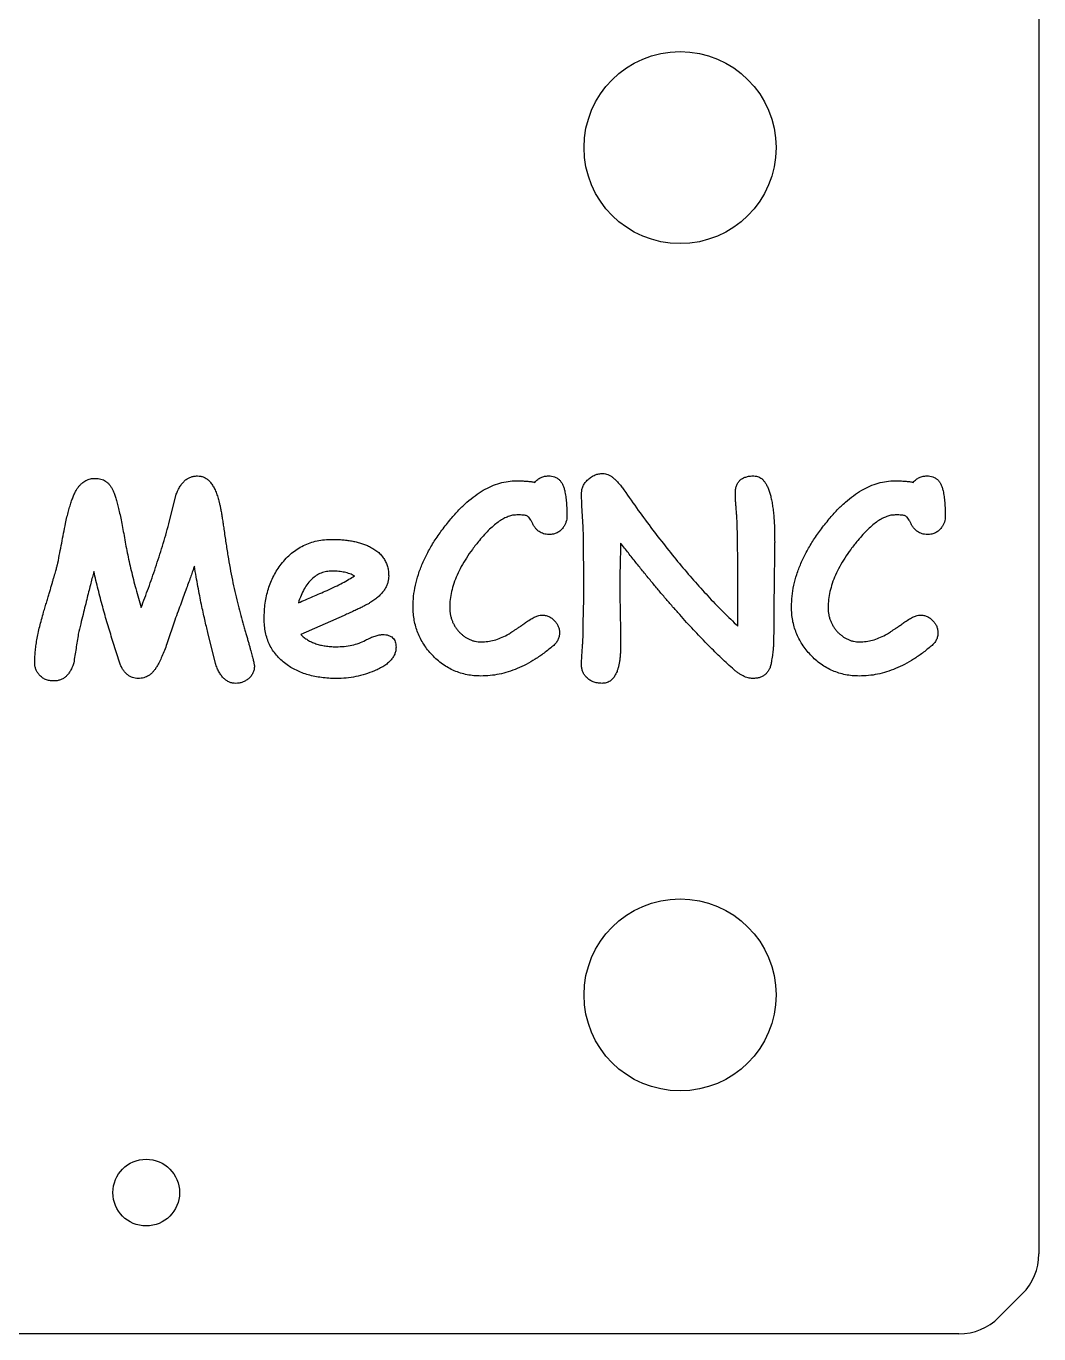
# Model space of a CAD drawing. Header units: millimetres. Extents: x -118 to 25, y -45 to 45.
# Drawn here: x -10.85 to 25, y -45 to 1.3 of the extents above; entities that cross this region are included whole.
import ezdxf

# ---------------------------------------------------------------- set-up
doc = ezdxf.new("R2010")
doc.units = ezdxf.units.MM

msp = doc.modelspace()

# ---------------------------------------------------------------- linework, layer by layer
at = {"color": 7, "linetype": 'Continuous', "lineweight": 25}
for p, q in [((25, 42.172), (25, -42.172)), ((-5.795, -16.321), (-5.534, -15.274)), ((-5.588, -19.73), (-5.868, -20.564)), ((0.405, -19.566), (-1.127, -20.241)), ((-4.151, -21.262), (-4.412, -20.165)), ((-7.522, -21.294), (-7.788, -20.45)), ((23.586, -44.414), (24.414, -43.586)), ((22.172, -45), (-22.172, -45))]:
    msp.add_line(p, q, dxfattribs=at)
for centre, radius in [((12.3, -3), 3.4), ((12.3, -33), 3.4), ((-6.6, -40), 1.18)]:
    msp.add_circle(centre, radius, dxfattribs=at)
for centre, start, end in [((23, -42.172), 315, 0), ((22.172, -43), 270, 315)]:
    msp.add_arc(centre, 2, start, end, dxfattribs=at)
for points, knots in [([(-9.455, -16.307), (-9.439, -16.231), (-9.407, -16.084), (-9.352, -15.874), (-9.299, -15.684), (-9.244, -15.514), (-9.187, -15.365), (-9.131, -15.234), (-9.073, -15.123), (-9.012, -15.031), (-8.949, -14.955), (-8.882, -14.889), (-8.811, -14.834), (-8.736, -14.789), (-8.658, -14.752), (-8.575, -14.729), (-8.488, -14.713), (-8.428, -14.711), (-8.398, -14.71)], [0, 0, 0, 0, 0.113206, 0.217238, 0.312487, 0.398598, 0.475119, 0.543217, 0.603695, 0.655245, 0.702342, 0.746919, 0.789555, 0.832131, 0.872845, 0.914178, 0.95638, 1, 1, 1, 1]), ([(-8.398, -14.71), (-8.364, -14.711), (-8.298, -14.714), (-8.203, -14.733), (-8.114, -14.765), (-8.033, -14.813), (-7.958, -14.872), (-7.891, -14.946), (-7.83, -15.03), (-7.798, -15.094), (-7.781, -15.127)], [0, 0, 0, 0, 0.128302, 0.250151, 0.368421, 0.484653, 0.604878, 0.728082, 0.860232, 1, 1, 1, 1]), ([(-5.534, -15.274), (-5.513, -15.223), (-5.474, -15.125), (-5.401, -14.992), (-5.32, -14.878), (-5.231, -14.784), (-5.131, -14.713), (-5.025, -14.66), (-4.909, -14.63), (-4.829, -14.626), (-4.789, -14.624)], [0, 0, 0, 0, 0.156475, 0.299085, 0.429616, 0.550393, 0.663588, 0.774171, 0.884841, 1, 1, 1, 1]), ([(-4.789, -14.624), (-4.749, -14.626), (-4.671, -14.631), (-4.558, -14.668), (-4.453, -14.727), (-4.358, -14.812), (-4.271, -14.92), (-4.193, -15.051), (-4.123, -15.205), (-4.085, -15.318), (-4.065, -15.377)], [0, 0, 0, 0, 0.105245, 0.208755, 0.313828, 0.425552, 0.547892, 0.682853, 0.832531, 1, 1, 1, 1]), ([(4.186, -16.147), (4.279, -16.04), (4.46, -15.834), (4.746, -15.557), (5.036, -15.325), (5.325, -15.131), (5.619, -14.983), (5.914, -14.874), (6.211, -14.81), (6.411, -14.801), (6.509, -14.796)], [0, 0, 0, 0, 0.153343, 0.296528, 0.429842, 0.554565, 0.672313, 0.784703, 0.893134, 1, 1, 1, 1]), ([(6.509, -14.796), (6.573, -14.797), (6.694, -14.798), (6.865, -14.81), (7.018, -14.824), (7.112, -14.843), (7.156, -14.852)], [0, 0, 0, 0, 0.292866, 0.557116, 0.79309, 1, 1, 1, 1]), ([(7.156, -14.852), (7.19, -14.817), (7.255, -14.749), (7.375, -14.676), (7.505, -14.632), (7.595, -14.627), (7.641, -14.624)], [0, 0, 0, 0, 0.262805, 0.509729, 0.751665, 1, 1, 1, 1]), ([(7.641, -14.624), (7.678, -14.625), (7.749, -14.628), (7.851, -14.652), (7.941, -14.695), (8.021, -14.754), (8.088, -14.83), (8.144, -14.922), (8.186, -15.032), (8.206, -15.111), (8.216, -15.153)], [0, 0, 0, 0, 0.1292142, 0.2489023, 0.3620781, 0.475548, 0.5913129, 0.7147596, 0.8501713, 1, 1, 1, 1]), ([(8.812, -15.239), (8.815, -15.194), (8.82, -15.105), (8.866, -14.976), (8.94, -14.856), (9.041, -14.749), (9.158, -14.655), (9.289, -14.588), (9.427, -14.545), (9.523, -14.54), (9.572, -14.537)], [0, 0, 0, 0, 0.118033, 0.234576, 0.355291, 0.486971, 0.621144, 0.747807, 0.872657, 1, 1, 1, 1]), ([(9.572, -14.537), (9.6, -14.539), (9.659, -14.543), (9.747, -14.572), (9.837, -14.619), (9.928, -14.684), (10.021, -14.767), (10.117, -14.868), (10.215, -14.987), (10.278, -15.075), (10.311, -15.12)], [0, 0, 0, 0, 0.087951, 0.180986, 0.283998, 0.397553, 0.525339, 0.667631, 0.826274, 1, 1, 1, 1]), ([(14.256, -15.249), (14.258, -15.2), (14.262, -15.107), (14.291, -14.977), (14.343, -14.866), (14.418, -14.777), (14.513, -14.705), (14.629, -14.658), (14.765, -14.628), (14.862, -14.625), (14.914, -14.624)], [0, 0, 0, 0, 0.141935, 0.267309, 0.381155, 0.490898, 0.601285, 0.719969, 0.851673, 1, 1, 1, 1]), ([(14.914, -14.624), (14.944, -14.626), (15.003, -14.63), (15.088, -14.656), (15.167, -14.702), (15.239, -14.767), (15.306, -14.848), (15.366, -14.947), (15.42, -15.065), (15.468, -15.199), (15.511, -15.351), (15.548, -15.521), (15.579, -15.708), (15.604, -15.913), (15.624, -16.137), (15.639, -16.377), (15.647, -16.636), (15.648, -16.815), (15.648, -16.907)], [0, 0, 0, 0, 0.034743, 0.068688, 0.1031657, 0.1402474, 0.1803947, 0.2252853, 0.2749352, 0.330079, 0.391054, 0.4586204, 0.5318561, 0.6120431, 0.6987722, 0.7926505, 0.8926831, 1, 1, 1, 1]), ([(17.581, -16.147), (17.674, -16.04), (17.855, -15.834), (18.141, -15.557), (18.431, -15.325), (18.721, -15.131), (19.014, -14.983), (19.309, -14.874), (19.606, -14.81), (19.806, -14.801), (19.904, -14.796)], [0, 0, 0, 0, 0.153343, 0.296528, 0.429842, 0.554565, 0.672313, 0.784703, 0.893134, 1, 1, 1, 1]), ([(19.904, -14.796), (19.968, -14.797), (20.089, -14.798), (20.26, -14.81), (20.413, -14.824), (20.507, -14.843), (20.551, -14.852)], [0, 0, 0, 0, 0.292866, 0.557116, 0.79309, 1, 1, 1, 1]), ([(20.551, -14.852), (20.585, -14.817), (20.65, -14.749), (20.77, -14.676), (20.9, -14.632), (20.99, -14.627), (21.036, -14.624)], [0, 0, 0, 0, 0.262805, 0.509729, 0.751665, 1, 1, 1, 1]), ([(21.036, -14.624), (21.073, -14.625), (21.144, -14.628), (21.246, -14.652), (21.336, -14.695), (21.416, -14.754), (21.483, -14.83), (21.539, -14.922), (21.581, -15.032), (21.601, -15.111), (21.611, -15.153)], [0, 0, 0, 0, 0.129214, 0.248902, 0.362078, 0.475548, 0.591313, 0.71476, 0.850171, 1, 1, 1, 1]), ([(-7.781, -15.127), (-7.765, -15.164), (-7.729, -15.246), (-7.683, -15.384), (-7.635, -15.546), (-7.586, -15.735), (-7.537, -15.95), (-7.485, -16.19), (-7.435, -16.456), (-7.401, -16.642), (-7.384, -16.739)], [0, 0, 0, 0, 0.073104, 0.159855, 0.262309, 0.378839, 0.511326, 0.65904, 0.821867, 1, 1, 1, 1]), ([(8.216, -15.153), (8.228, -15.219), (8.253, -15.355), (8.277, -15.57), (8.29, -15.8), (8.292, -15.959), (8.293, -16.041)], [0, 0, 0, 0, 0.225424, 0.465831, 0.724788, 1, 1, 1, 1]), ([(8.881, -16.872), (8.88, -16.821), (8.878, -16.707), (8.873, -16.519), (8.859, -16.299), (8.846, -16.056), (8.831, -15.813), (8.819, -15.592), (8.814, -15.405), (8.812, -15.291), (8.812, -15.239)], [0, 0, 0, 0, 0.094211, 0.209112, 0.344002, 0.499609, 0.656041, 0.790888, 0.905789, 1, 1, 1, 1]), ([(10.311, -15.12), (10.48, -15.362), (10.812, -15.837), (11.321, -16.525), (11.827, -17.179), (12.332, -17.799), (12.835, -18.385), (13.336, -18.937), (13.835, -19.455), (14.175, -19.781), (14.343, -19.941)], [0, 0, 0, 0, 0.140493, 0.2762145, 0.4075305, 0.5345148, 0.6572493, 0.7755214, 0.8897344, 1, 1, 1, 1]), ([(14.283, -15.748), (14.279, -15.698), (14.271, -15.604), (14.263, -15.471), (14.257, -15.354), (14.256, -15.282), (14.256, -15.249)], [0, 0, 0, 0, 0.30046, 0.568052, 0.80033, 1, 1, 1, 1]), ([(21.611, -15.153), (21.623, -15.219), (21.648, -15.355), (21.672, -15.57), (21.685, -15.8), (21.687, -15.959), (21.688, -16.041)], [0, 0, 0, 0, 0.225424, 0.465831, 0.724788, 1, 1, 1, 1]), ([(-4.065, -15.377), (-4.056, -15.405), (-4.037, -15.466), (-4.012, -15.568), (-3.985, -15.685), (-3.958, -15.819), (-3.931, -15.969), (-3.905, -16.136), (-3.876, -16.319), (-3.858, -16.447), (-3.849, -16.514)], [0, 0, 0, 0, 0.076697, 0.165747, 0.269796, 0.387518, 0.520126, 0.665373, 0.825769, 1, 1, 1, 1]), ([(2.849, -19.266), (2.852, -19.138), (2.86, -18.88), (2.927, -18.493), (3.031, -18.104), (3.18, -17.714), (3.369, -17.322), (3.6, -16.928), (3.872, -16.533), (4.079, -16.278), (4.186, -16.147)], [0, 0, 0, 0, 0.110875, 0.223486, 0.338957, 0.459374, 0.584399, 0.715789, 0.853992, 1, 1, 1, 1]), ([(6.516, -16.006), (6.467, -16.009), (6.366, -16.014), (6.213, -16.062), (6.055, -16.133), (5.891, -16.232), (5.724, -16.363), (5.55, -16.518), (5.371, -16.704), (5.255, -16.84), (5.194, -16.911)], [0, 0, 0, 0, 0.088881, 0.184334, 0.288507, 0.40431, 0.532318, 0.673937, 0.829247, 1, 1, 1, 1]), ([(6.875, -16.037), (6.86, -16.032), (6.82, -16.02), (6.743, -16.014), (6.639, -16.006), (6.56, -16.006), (6.516, -16.006)], [0, 0, 0, 0, 0.135821, 0.3464, 0.634314, 1, 1, 1, 1]), ([(7.058, -16.276), (7.043, -16.246), (7.016, -16.191), (6.97, -16.121), (6.927, -16.067), (6.891, -16.046), (6.875, -16.037)], [0, 0, 0, 0, 0.32786, 0.602224, 0.821164, 1, 1, 1, 1]), ([(8.293, -16.041), (8.292, -16.078), (8.289, -16.152), (8.264, -16.258), (8.221, -16.36), (8.181, -16.422), (8.161, -16.453)], [0, 0, 0, 0, 0.252589, 0.498513, 0.744994, 1, 1, 1, 1]), ([(14.318, -16.237), (14.317, -16.211), (14.314, -16.148), (14.307, -16.04), (14.296, -15.904), (14.288, -15.803), (14.283, -15.748)], [0, 0, 0, 0, 0.162763, 0.383605, 0.662746, 1, 1, 1, 1]), ([(16.244, -19.266), (16.247, -19.138), (16.255, -18.88), (16.323, -18.493), (16.426, -18.104), (16.575, -17.714), (16.764, -17.322), (16.995, -16.928), (17.267, -16.533), (17.474, -16.278), (17.581, -16.147)], [0, 0, 0, 0, 0.110875, 0.223486, 0.338957, 0.459374, 0.584399, 0.715789, 0.853992, 1, 1, 1, 1]), ([(19.911, -16.006), (19.862, -16.009), (19.761, -16.014), (19.608, -16.062), (19.45, -16.133), (19.286, -16.232), (19.119, -16.363), (18.945, -16.518), (18.767, -16.704), (18.65, -16.84), (18.589, -16.911)], [0, 0, 0, 0, 0.088881, 0.184334, 0.288507, 0.40431, 0.532318, 0.673937, 0.829247, 1, 1, 1, 1]), ([(20.27, -16.037), (20.255, -16.032), (20.215, -16.02), (20.138, -16.014), (20.034, -16.006), (19.955, -16.006), (19.911, -16.006)], [0, 0, 0, 0, 0.135821, 0.3464, 0.634314, 1, 1, 1, 1]), ([(20.453, -16.276), (20.438, -16.246), (20.411, -16.191), (20.365, -16.121), (20.322, -16.067), (20.286, -16.046), (20.27, -16.037)], [0, 0, 0, 0, 0.32786, 0.602224, 0.821164, 1, 1, 1, 1]), ([(21.688, -16.041), (21.687, -16.078), (21.684, -16.152), (21.659, -16.258), (21.616, -16.36), (21.576, -16.422), (21.556, -16.453)], [0, 0, 0, 0, 0.2525888, 0.4985135, 0.744994, 1, 1, 1, 1]), ([(-9.725, -17.701), (-9.681, -17.469), (-9.592, -17.004), (-9.501, -16.54), (-9.455, -16.307)], [0, 0, 0, 0, 0.499819, 1, 1, 1, 1]), ([(-6.78, -19.286), (-6.692, -19.056), (-6.513, -18.586), (-6.263, -17.86), (-6.02, -17.103), (-5.871, -16.585), (-5.795, -16.321)], [0, 0, 0, 0, 0.236759, 0.482242, 0.736608, 1, 1, 1, 1]), ([(-3.849, -16.514), (-3.826, -16.673), (-3.782, -16.984), (-3.709, -17.442), (-3.633, -17.882), (-3.549, -18.305), (-3.466, -18.711), (-3.375, -19.1), (-3.279, -19.47), (-3.211, -19.711), (-3.178, -19.829)], [0, 0, 0, 0, 0.141872, 0.278797, 0.410804, 0.538003, 0.660667, 0.778224, 0.891513, 1, 1, 1, 1]), ([(7.661, -16.698), (7.628, -16.696), (7.563, -16.694), (7.47, -16.673), (7.383, -16.641), (7.304, -16.593), (7.23, -16.534), (7.166, -16.459), (7.105, -16.374), (7.074, -16.31), (7.058, -16.276)], [0, 0, 0, 0, 0.126271, 0.248124, 0.364464, 0.480484, 0.600689, 0.72537, 0.857979, 1, 1, 1, 1]), ([(8.161, -16.453), (8.131, -16.491), (8.071, -16.564), (7.951, -16.643), (7.812, -16.69), (7.713, -16.695), (7.661, -16.698)], [0, 0, 0, 0, 0.2477586, 0.4864803, 0.7328514, 1, 1, 1, 1]), ([(14.347, -19.252), (14.347, -19.161), (14.346, -18.982), (14.347, -18.72), (14.345, -18.469), (14.346, -18.23), (14.344, -18.002), (14.343, -17.785), (14.341, -17.579), (14.34, -17.385), (14.337, -17.202), (14.336, -17.031), (14.333, -16.87), (14.331, -16.722), (14.328, -16.585), (14.325, -16.459), (14.323, -16.344), (14.32, -16.271), (14.318, -16.237)], [0, 0, 0, 0, 0.090901, 0.177772, 0.261062, 0.340321, 0.415999, 0.488094, 0.55616, 0.620643, 0.681101, 0.737972, 0.791267, 0.840532, 0.885767, 0.927869, 0.965942, 1, 1, 1, 1]), ([(21.056, -16.698), (21.023, -16.696), (20.958, -16.694), (20.865, -16.673), (20.778, -16.641), (20.699, -16.593), (20.625, -16.534), (20.561, -16.459), (20.5, -16.374), (20.469, -16.31), (20.453, -16.276)], [0, 0, 0, 0, 0.1262705, 0.2481243, 0.3644645, 0.4804843, 0.6006894, 0.7253698, 0.8579787, 1, 1, 1, 1]), ([(21.556, -16.453), (21.526, -16.491), (21.466, -16.564), (21.346, -16.643), (21.207, -16.69), (21.108, -16.695), (21.056, -16.698)], [0, 0, 0, 0, 0.247759, 0.48648, 0.732851, 1, 1, 1, 1]), ([(-7.384, -16.739), (-7.348, -16.941), (-7.273, -17.352), (-7.132, -17.977), (-6.969, -18.625), (-6.844, -19.063), (-6.78, -19.286)], [0, 0, 0, 0, 0.2340296, 0.4786185, 0.7338805, 1, 1, 1, 1]), ([(-1.819, -17.747), (-1.762, -17.677), (-1.65, -17.54), (-1.46, -17.361), (-1.254, -17.21), (-1.034, -17.084), (-0.799, -16.988), (-0.548, -16.921), (-0.285, -16.877), (-0.104, -16.873), (-0.011, -16.87)], [0, 0, 0, 0, 0.129413, 0.253913, 0.375172, 0.495715, 0.616712, 0.740084, 0.8672, 1, 1, 1, 1]), ([(-0.011, -16.87), (0.053, -16.871), (0.179, -16.873), (0.364, -16.886), (0.541, -16.903), (0.71, -16.933), (0.87, -16.966), (1.021, -17.012), (1.165, -17.062), (1.255, -17.104), (1.3, -17.124)], [0, 0, 0, 0, 0.143415, 0.281079, 0.413179, 0.539282, 0.661416, 0.77849, 0.890455, 1, 1, 1, 1]), ([(1.3, -17.124), (1.354, -17.153), (1.46, -17.208), (1.6, -17.31), (1.719, -17.424), (1.816, -17.55), (1.894, -17.686), (1.945, -17.837), (1.979, -17.997), (1.983, -18.109), (1.984, -18.165)], [0, 0, 0, 0, 0.139049, 0.269245, 0.39282, 0.511569, 0.628685, 0.747943, 0.870989, 1, 1, 1, 1]), ([(5.194, -16.911), (5.111, -17.014), (4.949, -17.215), (4.736, -17.525), (4.555, -17.829), (4.405, -18.127), (4.289, -18.422), (4.208, -18.712), (4.154, -18.996), (4.148, -19.185), (4.145, -19.278)], [0, 0, 0, 0, 0.150804, 0.293092, 0.426323, 0.552575, 0.672241, 0.785414, 0.894468, 1, 1, 1, 1]), ([(8.898, -18.604), (8.898, -18.55), (8.899, -18.43), (8.895, -18.232), (8.893, -17.998), (8.889, -17.739), (8.884, -17.479), (8.884, -17.244), (8.88, -17.046), (8.88, -16.926), (8.881, -16.872)], [0, 0, 0, 0, 0.0935245, 0.2081026, 0.3429427, 0.4996137, 0.6562847, 0.7918974, 0.9064755, 1, 1, 1, 1]), ([(10.194, -17), (10.192, -17.094), (10.188, -17.273), (10.183, -17.526), (10.177, -17.751), (10.173, -17.947), (10.17, -18.114), (10.167, -18.253), (10.166, -18.363), (10.166, -18.427), (10.166, -18.454)], [0, 0, 0, 0, 0.194073, 0.368635, 0.52278, 0.657414, 0.77254, 0.868174, 0.944301, 1, 1, 1, 1]), ([(14.151, -21.436), (14.077, -21.369), (13.927, -21.232), (13.702, -21.02), (13.476, -20.796), (13.243, -20.565), (13.009, -20.322), (12.771, -20.068), (12.527, -19.808), (12.284, -19.533), (12.034, -19.252), (11.781, -18.96), (11.525, -18.658), (11.266, -18.345), (11.002, -18.024), (10.736, -17.692), (10.466, -17.35), (10.286, -17.118), (10.194, -17)], [0, 0, 0, 0, 0.050427, 0.102268, 0.155696, 0.210886, 0.267688, 0.325954, 0.385999, 0.447538, 0.510867, 0.575691, 0.642335, 0.710487, 0.780298, 0.851805, 0.924978, 1, 1, 1, 1]), ([(15.648, -16.907), (15.648, -16.914), (15.648, -16.935), (15.649, -16.977), (15.647, -17.037), (15.645, -17.118), (15.644, -17.217), (15.643, -17.336), (15.642, -17.474), (15.64, -17.572), (15.639, -17.624)], [0, 0, 0, 0, 0.030129, 0.088503, 0.173261, 0.284377, 0.423735, 0.589454, 0.781534, 1, 1, 1, 1]), ([(18.589, -16.911), (18.506, -17.014), (18.344, -17.215), (18.131, -17.525), (17.95, -17.829), (17.8, -18.127), (17.684, -18.422), (17.603, -18.712), (17.549, -18.996), (17.543, -19.185), (17.54, -19.278)], [0, 0, 0, 0, 0.1508039, 0.2930917, 0.4263228, 0.5525746, 0.6722407, 0.7854139, 0.8944676, 1, 1, 1, 1]), ([(-10.232, -19.452), (-10.213, -19.388), (-10.176, -19.264), (-10.122, -19.083), (-10.073, -18.913), (-10.024, -18.755), (-9.982, -18.607), (-9.941, -18.47), (-9.905, -18.343), (-9.871, -18.229), (-9.841, -18.124), (-9.814, -18.032), (-9.79, -17.95), (-9.773, -17.879), (-9.754, -17.819), (-9.743, -17.77), (-9.733, -17.732), (-9.728, -17.71), (-9.725, -17.701)], [0, 0, 0, 0, 0.109671, 0.213241, 0.310499, 0.400945, 0.48579, 0.563823, 0.636255, 0.701874, 0.761184, 0.81439, 0.860576, 0.901175, 0.935154, 0.963356, 0.984732, 1, 1, 1, 1]), ([(-8.453, -18.013), (-8.471, -18.078), (-8.507, -18.215), (-8.564, -18.433), (-8.624, -18.674), (-8.69, -18.939), (-8.762, -19.227), (-8.838, -19.539), (-8.918, -19.873), (-8.974, -20.104), (-9.003, -20.223)], [0, 0, 0, 0, 0.088287, 0.187498, 0.296338, 0.416105, 0.5468, 0.68713, 0.838388, 1, 1, 1, 1]), ([(-7.788, -20.45), (-7.849, -20.255), (-7.972, -19.86), (-8.143, -19.258), (-8.304, -18.641), (-8.403, -18.224), (-8.453, -18.013)], [0, 0, 0, 0, 0.243196, 0.490965, 0.742764, 1, 1, 1, 1]), ([(-4.895, -17.822), (-4.914, -17.877), (-4.954, -17.993), (-5.019, -18.177), (-5.093, -18.383), (-5.176, -18.61), (-5.266, -18.86), (-5.366, -19.131), (-5.475, -19.423), (-5.549, -19.626), (-5.588, -19.73)], [0, 0, 0, 0, 0.085202, 0.181141, 0.289295, 0.40819, 0.539077, 0.681559, 0.834784, 1, 1, 1, 1]), ([(-4.412, -20.165), (-4.431, -20.094), (-4.472, -19.944), (-4.527, -19.706), (-4.588, -19.447), (-4.646, -19.164), (-4.707, -18.861), (-4.769, -18.535), (-4.832, -18.186), (-4.874, -17.946), (-4.895, -17.822)], [0, 0, 0, 0, 0.0927982, 0.1949004, 0.306051, 0.4265711, 0.5560488, 0.6944958, 0.8424764, 1, 1, 1, 1]), ([(-2.423, -19.679), (-2.421, -19.586), (-2.418, -19.402), (-2.389, -19.132), (-2.342, -18.873), (-2.276, -18.625), (-2.19, -18.388), (-2.087, -18.162), (-1.965, -17.947), (-1.868, -17.813), (-1.819, -17.747)], [0, 0, 0, 0, 0.135663, 0.267384, 0.394573, 0.518662, 0.640489, 0.760073, 0.88007, 1, 1, 1, 1]), ([(-0.015, -17.994), (-0.083, -17.997), (-0.216, -18.003), (-0.408, -18.058), (-0.583, -18.147), (-0.742, -18.274), (-0.885, -18.434), (-1.01, -18.631), (-1.125, -18.86), (-1.183, -19.029), (-1.213, -19.117)], [0, 0, 0, 0, 0.114906, 0.225085, 0.334646, 0.447166, 0.567143, 0.697328, 0.841359, 1, 1, 1, 1]), ([(0.775, -18.165), (0.721, -18.138), (0.61, -18.082), (0.42, -18.032), (0.211, -17.999), (0.062, -17.996), (-0.015, -17.994)], [0, 0, 0, 0, 0.220451, 0.45597, 0.715304, 1, 1, 1, 1]), ([(15.639, -17.624), (15.638, -17.718), (15.637, -17.901), (15.632, -18.169), (15.63, -18.423), (15.627, -18.663), (15.623, -18.89), (15.623, -19.103), (15.619, -19.303), (15.619, -19.49), (15.617, -19.662), (15.616, -19.821), (15.615, -19.967), (15.613, -20.098), (15.614, -20.217), (15.611, -20.321), (15.612, -20.412), (15.612, -20.468), (15.612, -20.493)], [0, 0, 0, 0, 0.097882, 0.191535, 0.280006, 0.363771, 0.442832, 0.517182, 0.586832, 0.651771, 0.712005, 0.767534, 0.817886, 0.864004, 0.904943, 0.94165, 0.973178, 1, 1, 1, 1]), ([(-0.196, -18.677), (-0.1, -18.633), (0.085, -18.548), (0.343, -18.417), (0.571, -18.293), (0.71, -18.206), (0.775, -18.165)], [0, 0, 0, 0, 0.2903771, 0.553719, 0.7908513, 1, 1, 1, 1]), ([(1.984, -18.165), (1.983, -18.207), (1.981, -18.289), (1.952, -18.409), (1.908, -18.527), (1.847, -18.64), (1.766, -18.748), (1.669, -18.854), (1.555, -18.956), (1.47, -19.018), (1.425, -19.05)], [0, 0, 0, 0, 0.112941, 0.225909, 0.339547, 0.456471, 0.579574, 0.710197, 0.849656, 1, 1, 1, 1]), ([(10.166, -18.454), (10.166, -18.486), (10.166, -18.554), (10.168, -18.661), (10.166, -18.779), (10.171, -18.909), (10.171, -19.051), (10.174, -19.204), (10.177, -19.368), (10.179, -19.54), (10.184, -19.712), (10.186, -19.875), (10.189, -20.028), (10.19, -20.169), (10.192, -20.299), (10.193, -20.418), (10.195, -20.525), (10.194, -20.592), (10.194, -20.624)], [0, 0, 0, 0, 0.044177, 0.093336, 0.14809, 0.207835, 0.27317, 0.343491, 0.419411, 0.500308, 0.581217, 0.656515, 0.726836, 0.792171, 0.851906, 0.906664, 0.955823, 1, 1, 1, 1]), ([(-1.213, -19.117), (-1.043, -19.043), (-0.705, -18.896), (-0.366, -18.75), (-0.196, -18.677)], [0, 0, 0, 0, 0.501043, 1, 1, 1, 1]), ([(8.866, -20.218), (8.866, -20.167), (8.867, -20.055), (8.869, -19.871), (8.875, -19.653), (8.882, -19.412), (8.888, -19.171), (8.894, -18.952), (8.897, -18.767), (8.898, -18.655), (8.898, -18.604)], [0, 0, 0, 0, 0.093706, 0.208337, 0.343076, 0.499582, 0.656088, 0.791663, 0.906294, 1, 1, 1, 1]), ([(1.425, -19.05), (1.402, -19.066), (1.35, -19.101), (1.262, -19.151), (1.159, -19.209), (1.039, -19.27), (0.903, -19.338), (0.751, -19.409), (0.583, -19.486), (0.466, -19.538), (0.405, -19.566)], [0, 0, 0, 0, 0.074901, 0.163693, 0.266095, 0.384242, 0.516091, 0.66328, 0.824222, 1, 1, 1, 1]), ([(3.522, -20.962), (3.469, -20.902), (3.362, -20.783), (3.226, -20.589), (3.108, -20.389), (3.015, -20.179), (2.939, -19.963), (2.887, -19.738), (2.855, -19.504), (2.851, -19.346), (2.849, -19.266)], [0, 0, 0, 0, 0.1294967, 0.2552787, 0.3788352, 0.5015985, 0.6230411, 0.7461265, 0.8713855, 1, 1, 1, 1]), ([(4.145, -19.278), (4.146, -19.319), (4.148, -19.4), (4.163, -19.519), (4.189, -19.635), (4.226, -19.745), (4.272, -19.852), (4.329, -19.954), (4.396, -20.051), (4.473, -20.142), (4.557, -20.225), (4.647, -20.298), (4.739, -20.362), (4.837, -20.411), (4.938, -20.453), (5.045, -20.478), (5.154, -20.498), (5.229, -20.499), (5.267, -20.5)], [0, 0, 0, 0, 0.066742, 0.131722, 0.19554, 0.258796, 0.321142, 0.384125, 0.448354, 0.513368, 0.578134, 0.640617, 0.700771, 0.760085, 0.819272, 0.878273, 0.938382, 1, 1, 1, 1]), ([(14.343, -19.941), (14.343, -19.927), (14.344, -19.895), (14.343, -19.84), (14.346, -19.772), (14.345, -19.693), (14.347, -19.6), (14.346, -19.495), (14.347, -19.378), (14.347, -19.296), (14.347, -19.252)], [0, 0, 0, 0, 0.060812, 0.141199, 0.239251, 0.35493, 0.488269, 0.6412, 0.811777, 1, 1, 1, 1]), ([(16.918, -20.962), (16.864, -20.902), (16.757, -20.783), (16.621, -20.589), (16.503, -20.389), (16.41, -20.179), (16.334, -19.963), (16.282, -19.738), (16.25, -19.504), (16.246, -19.346), (16.244, -19.266)], [0, 0, 0, 0, 0.1294967, 0.2552787, 0.3788352, 0.5015985, 0.6230411, 0.7461265, 0.8713855, 1, 1, 1, 1]), ([(17.54, -19.278), (17.541, -19.319), (17.543, -19.4), (17.558, -19.519), (17.584, -19.635), (17.621, -19.745), (17.667, -19.852), (17.724, -19.954), (17.791, -20.051), (17.868, -20.142), (17.952, -20.225), (18.042, -20.298), (18.134, -20.362), (18.232, -20.411), (18.333, -20.453), (18.44, -20.478), (18.549, -20.498), (18.624, -20.499), (18.662, -20.5)], [0, 0, 0, 0, 0.0667416, 0.1317224, 0.1955402, 0.2587962, 0.3211417, 0.3841255, 0.4483542, 0.5133681, 0.5781337, 0.6406169, 0.700771, 0.7600849, 0.8192718, 0.8782726, 0.9383821, 1, 1, 1, 1]), ([(-10.546, -21.24), (-10.545, -21.177), (-10.543, -21.049), (-10.527, -20.85), (-10.503, -20.641), (-10.469, -20.422), (-10.424, -20.194), (-10.369, -19.956), (-10.306, -19.707), (-10.257, -19.539), (-10.232, -19.452)], [0, 0, 0, 0, 0.103102, 0.2123975, 0.328092, 0.4496261, 0.5772949, 0.711115, 0.8519191, 1, 1, 1, 1]), ([(-3.178, -19.829), (-3.161, -19.886), (-3.128, -19.996), (-3.083, -20.157), (-3.04, -20.308), (-2.999, -20.448), (-2.962, -20.578), (-2.929, -20.699), (-2.899, -20.809), (-2.872, -20.91), (-2.848, -21), (-2.827, -21.08), (-2.81, -21.15), (-2.795, -21.211), (-2.784, -21.262), (-2.776, -21.302), (-2.77, -21.332), (-2.769, -21.349), (-2.769, -21.356)], [0, 0, 0, 0, 0.112096, 0.217741, 0.31717, 0.409566, 0.494691, 0.574425, 0.646072, 0.71233, 0.77155, 0.823515, 0.869269, 0.908813, 0.941961, 0.96724, 0.987167, 1, 1, 1, 1]), ([(-1.656, -21.282), (-1.717, -21.233), (-1.837, -21.138), (-1.993, -20.972), (-2.127, -20.793), (-2.236, -20.598), (-2.32, -20.389), (-2.379, -20.165), (-2.417, -19.927), (-2.421, -19.763), (-2.423, -19.679)], [0, 0, 0, 0, 0.126588, 0.24857, 0.368704, 0.488439, 0.609749, 0.734533, 0.863925, 1, 1, 1, 1]), ([(6.176, -20.256), (6.191, -20.247), (6.226, -20.226), (6.284, -20.191), (6.353, -20.147), (6.432, -20.092), (6.524, -20.031), (6.627, -19.96), (6.742, -19.881), (6.821, -19.824), (6.863, -19.794)], [0, 0, 0, 0, 0.064306, 0.146223, 0.245251, 0.361455, 0.495291, 0.645413, 0.814091, 1, 1, 1, 1]), ([(6.863, -19.794), (6.918, -19.757), (7.018, -19.691), (7.162, -19.613), (7.285, -19.561), (7.362, -19.553), (7.397, -19.549)], [0, 0, 0, 0, 0.332627, 0.606479, 0.82752, 1, 1, 1, 1]), ([(7.397, -19.549), (7.44, -19.552), (7.527, -19.556), (7.65, -19.595), (7.762, -19.66), (7.825, -19.72), (7.857, -19.751)], [0, 0, 0, 0, 0.254445, 0.498139, 0.742742, 1, 1, 1, 1]), ([(7.857, -19.751), (7.884, -19.782), (7.937, -19.844), (7.992, -19.95), (8.028, -20.063), (8.032, -20.141), (8.034, -20.18)], [0, 0, 0, 0, 0.260766, 0.508481, 0.751911, 1, 1, 1, 1]), ([(19.571, -20.256), (19.586, -20.247), (19.621, -20.226), (19.679, -20.191), (19.748, -20.147), (19.827, -20.092), (19.919, -20.031), (20.022, -19.96), (20.137, -19.881), (20.216, -19.824), (20.258, -19.794)], [0, 0, 0, 0, 0.0643058, 0.1462231, 0.2452511, 0.3614548, 0.4952914, 0.645413, 0.8140911, 1, 1, 1, 1]), ([(20.258, -19.794), (20.313, -19.757), (20.413, -19.691), (20.557, -19.613), (20.68, -19.561), (20.758, -19.553), (20.792, -19.549)], [0, 0, 0, 0, 0.332627, 0.606479, 0.82752, 1, 1, 1, 1]), ([(20.792, -19.549), (20.836, -19.552), (20.922, -19.556), (21.045, -19.595), (21.157, -19.66), (21.22, -19.72), (21.252, -19.751)], [0, 0, 0, 0, 0.254445, 0.498139, 0.742742, 1, 1, 1, 1]), ([(21.252, -19.751), (21.279, -19.782), (21.332, -19.844), (21.387, -19.95), (21.423, -20.063), (21.427, -20.141), (21.429, -20.18)], [0, 0, 0, 0, 0.260766, 0.508481, 0.751911, 1, 1, 1, 1]), ([(-9.003, -20.223), (-9.03, -20.393), (-9.084, -20.733), (-9.137, -21.072), (-9.164, -21.241)], [0, 0, 0, 0, 0.501396, 1, 1, 1, 1]), ([(-1.127, -20.241), (-1.089, -20.276), (-1.013, -20.345), (-0.884, -20.433), (-0.746, -20.508), (-0.595, -20.568), (-0.432, -20.615), (-0.259, -20.649), (-0.074, -20.669), (0.053, -20.672), (0.118, -20.673)], [0, 0, 0, 0, 0.113952, 0.228079, 0.343803, 0.463412, 0.58824, 0.718478, 0.855114, 1, 1, 1, 1]), ([(1.158, -20.445), (1.218, -20.414), (1.329, -20.356), (1.492, -20.294), (1.635, -20.249), (1.725, -20.243), (1.767, -20.241)], [0, 0, 0, 0, 0.3114394, 0.5801446, 0.8072651, 1, 1, 1, 1]), ([(1.767, -20.241), (1.805, -20.242), (1.875, -20.244), (1.973, -20.266), (2.057, -20.3), (2.127, -20.351), (2.179, -20.417), (2.218, -20.496), (2.239, -20.59), (2.242, -20.658), (2.244, -20.693)], [0, 0, 0, 0, 0.149156, 0.279711, 0.398658, 0.510235, 0.618653, 0.732571, 0.857881, 1, 1, 1, 1]), ([(5.267, -20.5), (5.342, -20.497), (5.494, -20.492), (5.722, -20.443), (5.952, -20.366), (6.1, -20.293), (6.176, -20.256)], [0, 0, 0, 0, 0.236453, 0.480071, 0.733565, 1, 1, 1, 1]), ([(8.034, -20.18), (8.031, -20.224), (8.026, -20.311), (7.977, -20.435), (7.903, -20.552), (7.834, -20.616), (7.798, -20.65)], [0, 0, 0, 0, 0.240398, 0.478883, 0.727321, 1, 1, 1, 1]), ([(8.812, -21.322), (8.812, -21.288), (8.812, -21.211), (8.819, -21.085), (8.826, -20.935), (8.839, -20.77), (8.851, -20.605), (8.859, -20.455), (8.865, -20.329), (8.865, -20.252), (8.866, -20.218)], [0, 0, 0, 0, 0.094009, 0.207648, 0.343353, 0.500001, 0.656648, 0.792353, 0.907212, 1, 1, 1, 1]), ([(18.662, -20.5), (18.737, -20.497), (18.889, -20.492), (19.117, -20.443), (19.347, -20.366), (19.495, -20.293), (19.571, -20.256)], [0, 0, 0, 0, 0.236453, 0.480071, 0.733565, 1, 1, 1, 1]), ([(21.429, -20.18), (21.426, -20.224), (21.421, -20.311), (21.372, -20.435), (21.299, -20.552), (21.229, -20.616), (21.193, -20.65)], [0, 0, 0, 0, 0.240398, 0.478883, 0.727321, 1, 1, 1, 1]), ([(-5.868, -20.564), (-5.896, -20.643), (-5.949, -20.794), (-6.039, -21.008), (-6.129, -21.201), (-6.194, -21.319), (-6.225, -21.375)], [0, 0, 0, 0, 0.283289, 0.543615, 0.782324, 1, 1, 1, 1]), ([(0.118, -20.673), (0.217, -20.67), (0.407, -20.665), (0.681, -20.622), (0.933, -20.553), (1.084, -20.48), (1.158, -20.445)], [0, 0, 0, 0, 0.275514, 0.53105, 0.77164, 1, 1, 1, 1]), ([(2.244, -20.693), (2.241, -20.735), (2.237, -20.819), (2.2, -20.94), (2.139, -21.055), (2.053, -21.163), (1.945, -21.265), (1.813, -21.361), (1.656, -21.449), (1.542, -21.501), (1.482, -21.528)], [0, 0, 0, 0, 0.105217, 0.20855, 0.315334, 0.428423, 0.551091, 0.686459, 0.835773, 1, 1, 1, 1]), ([(7.798, -20.65), (7.694, -20.734), (7.493, -20.899), (7.177, -21.114), (6.86, -21.298), (6.542, -21.449), (6.221, -21.566), (5.899, -21.648), (5.575, -21.701), (5.359, -21.707), (5.251, -21.71)], [0, 0, 0, 0, 0.141935, 0.277146, 0.406638, 0.531215, 0.652065, 0.769369, 0.885295, 1, 1, 1, 1]), ([(10.194, -20.624), (10.194, -20.679), (10.193, -20.784), (10.184, -20.936), (10.173, -21.078), (10.154, -21.209), (10.131, -21.331), (10.103, -21.442), (10.07, -21.542), (10.031, -21.632), (9.986, -21.71), (9.938, -21.781), (9.882, -21.838), (9.822, -21.887), (9.756, -21.924), (9.685, -21.949), (9.61, -21.967), (9.557, -21.968), (9.53, -21.969)], [0, 0, 0, 0, 0.0980155, 0.1888583, 0.2742133, 0.3543928, 0.4277802, 0.4963382, 0.5596013, 0.6179897, 0.6720373, 0.7225983, 0.7707196, 0.8162564, 0.8608617, 0.9057017, 0.951296, 1, 1, 1, 1]), ([(15.612, -20.493), (15.61, -20.537), (15.607, -20.634), (15.593, -20.798), (15.566, -20.993), (15.545, -21.134), (15.533, -21.21)], [0, 0, 0, 0, 0.179738, 0.406858, 0.68042, 1, 1, 1, 1]), ([(21.193, -20.65), (21.089, -20.734), (20.888, -20.899), (20.572, -21.114), (20.255, -21.298), (19.937, -21.449), (19.616, -21.566), (19.294, -21.648), (18.97, -21.701), (18.754, -21.707), (18.646, -21.71)], [0, 0, 0, 0, 0.141935, 0.277146, 0.406638, 0.531215, 0.652065, 0.769369, 0.885295, 1, 1, 1, 1]), ([(-10.387, -21.669), (-10.412, -21.639), (-10.461, -21.579), (-10.508, -21.472), (-10.542, -21.359), (-10.545, -21.28), (-10.546, -21.24)], [0, 0, 0, 0, 0.25156, 0.496771, 0.742457, 1, 1, 1, 1]), ([(-9.164, -21.241), (-9.18, -21.292), (-9.212, -21.388), (-9.275, -21.52), (-9.35, -21.631), (-9.434, -21.723), (-9.528, -21.796), (-9.635, -21.846), (-9.751, -21.879), (-9.832, -21.881), (-9.874, -21.883)], [0, 0, 0, 0, 0.153436, 0.294006, 0.421693, 0.540742, 0.653421, 0.764832, 0.879671, 1, 1, 1, 1]), ([(-6.883, -21.796), (-6.917, -21.795), (-6.983, -21.792), (-7.08, -21.768), (-7.17, -21.728), (-7.254, -21.672), (-7.332, -21.601), (-7.402, -21.513), (-7.468, -21.41), (-7.503, -21.334), (-7.522, -21.294)], [0, 0, 0, 0, 0.1175164, 0.230027, 0.3426244, 0.4587206, 0.5792297, 0.7080268, 0.8484237, 1, 1, 1, 1]), ([(-3.423, -21.969), (-3.463, -21.967), (-3.542, -21.964), (-3.655, -21.928), (-3.759, -21.872), (-3.855, -21.792), (-3.943, -21.691), (-4.021, -21.568), (-4.093, -21.424), (-4.131, -21.318), (-4.151, -21.262)], [0, 0, 0, 0, 0.109568, 0.215867, 0.322944, 0.43488, 0.55701, 0.689775, 0.836727, 1, 1, 1, 1]), ([(0.126, -21.796), (0.038, -21.795), (-0.136, -21.792), (-0.391, -21.767), (-0.632, -21.727), (-0.863, -21.672), (-1.079, -21.599), (-1.285, -21.511), (-1.478, -21.406), (-1.597, -21.323), (-1.656, -21.282)], [0, 0, 0, 0, 0.141021, 0.276152, 0.406015, 0.530443, 0.651948, 0.769575, 0.885496, 1, 1, 1, 1]), ([(5.251, -21.71), (5.167, -21.708), (5.002, -21.703), (4.76, -21.667), (4.528, -21.609), (4.306, -21.526), (4.093, -21.422), (3.892, -21.29), (3.698, -21.14), (3.582, -21.022), (3.522, -20.962)], [0, 0, 0, 0, 0.129662, 0.254918, 0.377691, 0.499526, 0.620659, 0.744076, 0.870004, 1, 1, 1, 1]), ([(15.533, -21.21), (15.525, -21.257), (15.509, -21.345), (15.463, -21.465), (15.401, -21.567), (15.325, -21.653), (15.232, -21.718), (15.124, -21.764), (15.001, -21.791), (14.915, -21.795), (14.869, -21.796)], [0, 0, 0, 0, 0.14329, 0.27284, 0.391773, 0.504561, 0.618861, 0.735706, 0.860971, 1, 1, 1, 1]), ([(18.646, -21.71), (18.562, -21.708), (18.397, -21.703), (18.155, -21.667), (17.923, -21.609), (17.701, -21.526), (17.488, -21.422), (17.287, -21.29), (17.093, -21.14), (16.977, -21.022), (16.918, -20.962)], [0, 0, 0, 0, 0.129662, 0.254918, 0.377691, 0.499526, 0.620659, 0.744076, 0.870004, 1, 1, 1, 1]), ([(-9.874, -21.883), (-9.926, -21.881), (-10.025, -21.876), (-10.164, -21.834), (-10.289, -21.768), (-10.354, -21.702), (-10.387, -21.669)], [0, 0, 0, 0, 0.269871, 0.518338, 0.757928, 1, 1, 1, 1]), ([(-6.225, -21.375), (-6.245, -21.408), (-6.284, -21.473), (-6.352, -21.559), (-6.425, -21.633), (-6.506, -21.693), (-6.591, -21.739), (-6.684, -21.772), (-6.781, -21.793), (-6.849, -21.795), (-6.883, -21.796)], [0, 0, 0, 0, 0.141647, 0.273684, 0.399051, 0.519875, 0.637398, 0.754231, 0.874966, 1, 1, 1, 1]), ([(-2.769, -21.356), (-2.771, -21.399), (-2.776, -21.484), (-2.818, -21.605), (-2.884, -21.715), (-2.947, -21.775), (-2.979, -21.806)], [0, 0, 0, 0, 0.251808, 0.49355, 0.740848, 1, 1, 1, 1]), ([(1.482, -21.528), (1.375, -21.569), (1.161, -21.652), (0.824, -21.734), (0.479, -21.788), (0.245, -21.794), (0.126, -21.796)], [0, 0, 0, 0, 0.247838, 0.495075, 0.745373, 1, 1, 1, 1]), ([(8.991, -21.764), (8.964, -21.733), (8.91, -21.672), (8.852, -21.564), (8.817, -21.446), (8.814, -21.364), (8.812, -21.322)], [0, 0, 0, 0, 0.253134, 0.497737, 0.745021, 1, 1, 1, 1]), ([(14.869, -21.796), (14.842, -21.795), (14.786, -21.793), (14.703, -21.775), (14.616, -21.745), (14.528, -21.706), (14.436, -21.655), (14.342, -21.593), (14.246, -21.52), (14.183, -21.465), (14.151, -21.436)], [0, 0, 0, 0, 0.098918, 0.203126, 0.312366, 0.430953, 0.556857, 0.694644, 0.84138, 1, 1, 1, 1]), ([(-2.979, -21.806), (-3.013, -21.831), (-3.078, -21.88), (-3.188, -21.932), (-3.304, -21.963), (-3.383, -21.967), (-3.423, -21.969)], [0, 0, 0, 0, 0.259238, 0.507036, 0.749985, 1, 1, 1, 1]), ([(9.53, -21.969), (9.477, -21.967), (9.374, -21.962), (9.228, -21.923), (9.097, -21.859), (9.026, -21.795), (8.991, -21.764)], [0, 0, 0, 0, 0.270317, 0.520576, 0.7615, 1, 1, 1, 1])]:
    msp.add_open_spline(points, degree=3, knots=knots, dxfattribs=at)

doc.saveas('drawing.dxf')
